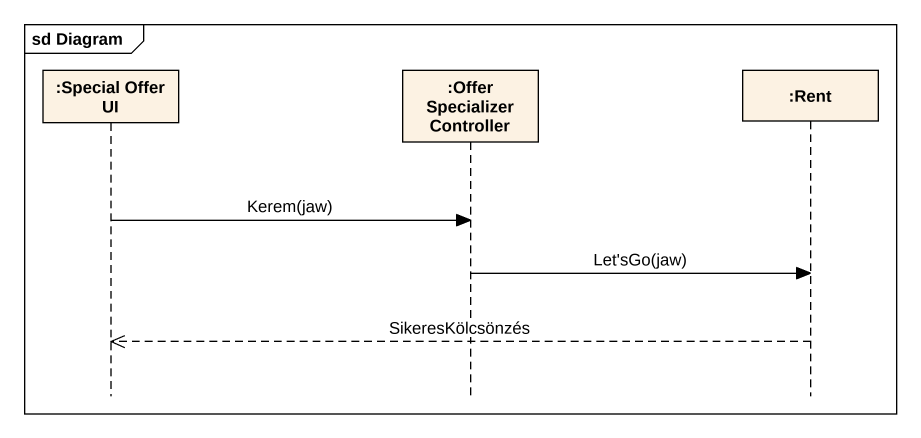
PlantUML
@startuml
mainframe sd Diagram
hide footbox
participant ":Special Offer UI" as Special_Offer_UI
participant ":Offer Specializer Controller" as Offer_Specializer_Controller
participant ":Rent" as Rent

Special_Offer_UI -> Offer_Specializer_Controller : Kerem(jaw)
Offer_Specializer_Controller -> Rent : Let'sGo(jaw)
Rent -->> Special_Offer_UI : SikeresKölcsönzés
@enduml
